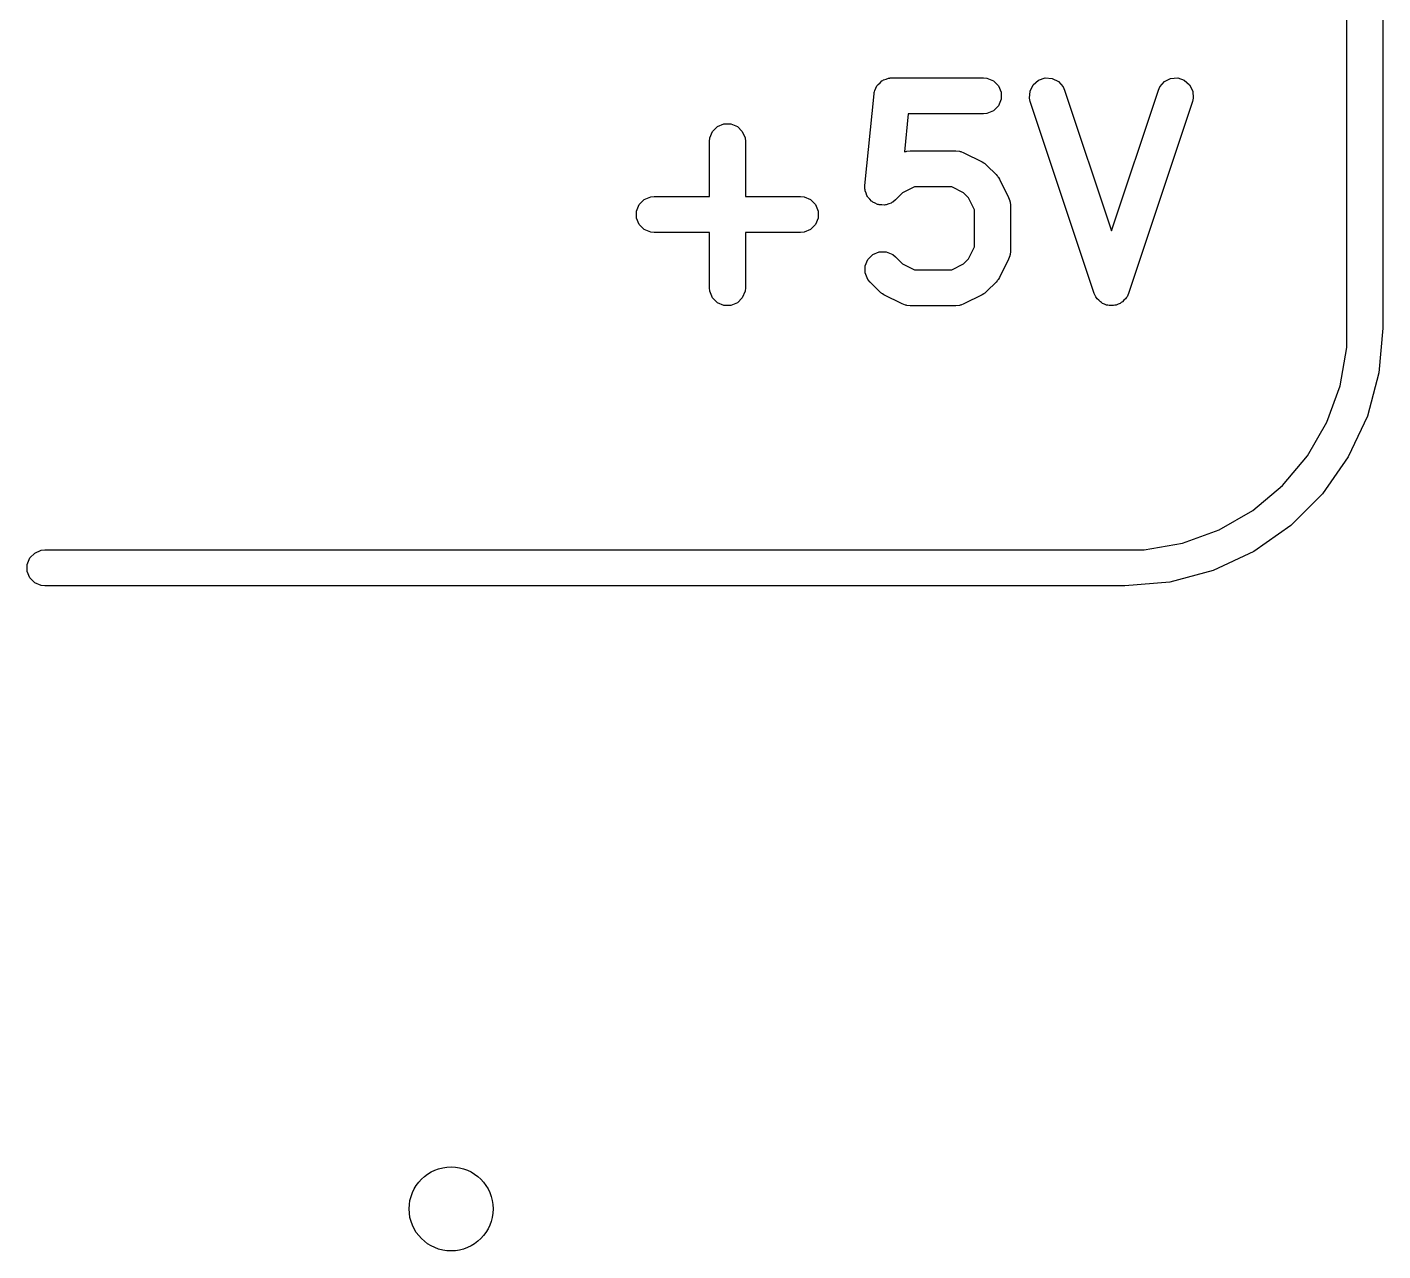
# Model space of a CAD drawing. Extents: x 4.96 to 6.62, y -4.14 to -2.94.
# Drawn here: x 4.9676 to 5.19, y -4.1376 to -3.9368 of the extents above; entities that cross this region are included whole.
import ezdxf

# ---------------------------------------------------------------- set-up
doc = ezdxf.new("R2010")
doc.units = 0
doc.header["$MEASUREMENT"] = 0
doc.layers.add('BLACK', color=7, linetype='CONTINUOUS')

msp = doc.modelspace()

# ---------------------------------------------------------------- linework, layer by layer
at = {"layer": 'BLACK', "linetype": 'CONTINUOUS'}
for p, q in [((5.18406, -3.98622), (5.18406, -3.6811)), ((5.18996, -3.6811), (5.18996, -3.98622)), ((5.10657, -3.94747), (5.10661, -3.94726)), ((5.10661, -3.94726), (5.10681, -3.94688)), ((5.10681, -3.94688), (5.10698, -3.94648)), ((5.10698, -3.94648), (5.10708, -3.94637)), ((5.10708, -3.94637), (5.10715, -3.94624)), ((5.10715, -3.94624), (5.10749, -3.94597)), ((5.10749, -3.94597), (5.10779, -3.94566)), ((5.10779, -3.94566), (5.10793, -3.94561)), ((5.10793, -3.94561), (5.10805, -3.94551)), ((5.10805, -3.94551), (5.10846, -3.94539)), ((5.10846, -3.94539), (5.10886, -3.94522)), ((5.10886, -3.94522), (5.10908, -3.9452)), ((5.10908, -3.9452), (5.10915, -3.94518)), ((5.10915, -3.94518), (5.10922, -3.94519)), ((5.10922, -3.94519), (5.10943, -3.94516)), ((5.10943, -3.94516), (5.12443, -3.94516)), ((5.12443, -3.94516), (5.12501, -3.94522)), ((5.12501, -3.94522), (5.12607, -3.94566)), ((5.12607, -3.94566), (5.12689, -3.94648)), ((5.12689, -3.94648), (5.12733, -3.94754)), ((5.13208, -3.94734), (5.1326, -3.94631)), ((5.1326, -3.94631), (5.13347, -3.94555)), ((5.13347, -3.94555), (5.13456, -3.94519)), ((5.13456, -3.94519), (5.13571, -3.94527)), ((5.13571, -3.94527), (5.13674, -3.94578)), ((5.13674, -3.94578), (5.1375, -3.94666)), ((5.1375, -3.94666), (5.13773, -3.94718)), ((5.13773, -3.94718), (5.14543, -3.97028)), ((5.14543, -3.97028), (5.15313, -3.94718)), ((5.15313, -3.94718), (5.15336, -3.94666)), ((5.15336, -3.94666), (5.15412, -3.94578)), ((5.15412, -3.94578), (5.15515, -3.94527)), ((5.15515, -3.94527), (5.1563, -3.94519)), ((5.1563, -3.94519), (5.15739, -3.94555)), ((5.15739, -3.94555), (5.15826, -3.94631)), ((5.15826, -3.94631), (5.15878, -3.94734)), ((5.105, -3.96282), (5.1065, -3.94782)), ((5.1065, -3.94782), (5.10654, -3.94761)), ((5.10654, -3.94754), (5.10657, -3.94747)), ((5.10654, -3.94761), (5.10654, -3.94754)), ((5.12733, -3.94869), (5.12689, -3.94976)), ((5.12733, -3.94754), (5.12733, -3.94869)), ((5.132, -3.94849), (5.13208, -3.94734)), ((5.13213, -3.94905), (5.132, -3.94849)), ((5.14263, -3.98055), (5.13213, -3.94905)), ((5.15873, -3.94905), (5.14823, -3.98055)), ((5.15886, -3.94849), (5.15873, -3.94905)), ((5.15878, -3.94734), (5.15886, -3.94849)), ((5.11211, -3.95107), (5.11148, -3.95733)), ((5.12443, -3.95107), (5.11211, -3.95107)), ((5.12501, -3.95101), (5.12443, -3.95107)), ((5.12607, -3.95057), (5.12501, -3.95101)), ((5.12689, -3.94976), (5.12607, -3.95057)), ((5.07954, -3.95504), (5.07998, -3.95398)), ((5.07998, -3.95398), (5.0808, -3.95316)), ((5.0808, -3.95316), (5.08186, -3.95272)), ((5.08186, -3.95272), (5.08301, -3.95272)), ((5.08301, -3.95272), (5.08408, -3.95316)), ((5.08408, -3.95316), (5.08489, -3.95398)), ((5.08489, -3.95398), (5.08533, -3.95504)), ((5.07949, -3.95562), (5.07954, -3.95504)), ((5.07949, -3.96466), (5.07949, -3.95562)), ((5.08533, -3.95504), (5.08539, -3.95562)), ((5.08539, -3.95562), (5.08539, -3.96466)), ((5.11148, -3.95733), (5.11165, -3.95727)), ((5.11165, -3.95727), (5.11176, -3.95726)), ((5.11176, -3.95726), (5.11186, -3.95722)), ((5.11186, -3.95722), (5.11243, -3.95716)), ((5.11243, -3.95716), (5.11993, -3.95716)), ((5.11993, -3.95716), (5.12051, -3.95722)), ((5.12051, -3.95722), (5.12061, -3.95726)), ((5.12061, -3.95726), (5.12071, -3.95727)), ((5.12071, -3.95727), (5.12125, -3.95747)), ((5.12125, -3.95747), (5.12425, -3.95897)), ((5.12425, -3.95897), (5.1245, -3.95913)), ((5.1245, -3.95913), (5.12457, -3.95916)), ((5.12457, -3.95916), (5.12465, -3.95923)), ((5.12465, -3.95923), (5.12474, -3.95928)), ((5.12474, -3.95928), (5.12479, -3.95934)), ((5.12479, -3.95934), (5.12502, -3.95953)), ((5.12502, -3.95953), (5.12652, -3.96103)), ((5.105, -3.9634), (5.105, -3.96282)), ((5.12652, -3.96103), (5.12671, -3.96125)), ((5.12671, -3.96125), (5.12677, -3.96131)), ((5.12677, -3.96131), (5.12682, -3.96139)), ((5.12682, -3.96139), (5.12689, -3.96148)), ((5.12689, -3.96148), (5.12692, -3.96155)), ((5.12692, -3.96155), (5.12707, -3.9618)), ((5.12707, -3.9618), (5.12857, -3.96479)), ((5.0688, -3.96516), (5.06986, -3.96472)), ((5.06986, -3.96472), (5.07044, -3.96466)), ((5.07044, -3.96466), (5.07949, -3.96466)), ((5.08539, -3.96466), (5.09444, -3.96466)), ((5.09444, -3.96466), (5.09501, -3.96472)), ((5.09501, -3.96472), (5.09608, -3.96516)), ((5.10504, -3.96354), (5.105, -3.9634)), ((5.10504, -3.96369), (5.10504, -3.96354)), ((5.1052, -3.96409), (5.10504, -3.96369)), ((5.10533, -3.9645), (5.1052, -3.96409)), ((5.10542, -3.96462), (5.10533, -3.9645)), ((5.10548, -3.96476), (5.10542, -3.96462)), ((5.10578, -3.96506), (5.10548, -3.96476)), ((5.10606, -3.9654), (5.10578, -3.96506)), ((5.11118, -3.96404), (5.11002, -3.9652)), ((5.11313, -3.96307), (5.11118, -3.96404)), ((5.11924, -3.96307), (5.11313, -3.96307)), ((5.12118, -3.96404), (5.11924, -3.96307)), ((5.12201, -3.96486), (5.12118, -3.96404)), ((5.12298, -3.96681), (5.12201, -3.96486)), ((5.12857, -3.96479), (5.12878, -3.96534)), ((5.06754, -3.96704), (5.06798, -3.96597)), ((5.06754, -3.96819), (5.06754, -3.96704)), ((5.06798, -3.96597), (5.0688, -3.96516)), ((5.09608, -3.96516), (5.09689, -3.96597)), ((5.09689, -3.96597), (5.09733, -3.96704)), ((5.09733, -3.96704), (5.09733, -3.96819)), ((5.10619, -3.96547), (5.10606, -3.9654)), ((5.10629, -3.96557), (5.10619, -3.96547)), ((5.10669, -3.96574), (5.10629, -3.96557)), ((5.10707, -3.96594), (5.10669, -3.96574)), ((5.10722, -3.96595), (5.10707, -3.96594)), ((5.10736, -3.96601), (5.10722, -3.96595)), ((5.10779, -3.96601), (5.10736, -3.96601)), ((5.10822, -3.96605), (5.10779, -3.96601)), ((5.10836, -3.96601), (5.10822, -3.96605)), ((5.10851, -3.96601), (5.10836, -3.96601)), ((5.10891, -3.96585), (5.10851, -3.96601)), ((5.10932, -3.96572), (5.10891, -3.96585)), ((5.10944, -3.96563), (5.10932, -3.96572)), ((5.10958, -3.96557), (5.10944, -3.96563)), ((5.11002, -3.9652), (5.10958, -3.96557)), ((5.12298, -3.97292), (5.12298, -3.96681)), ((5.12878, -3.96534), (5.12879, -3.96544)), ((5.12879, -3.96544), (5.12883, -3.96554)), ((5.12883, -3.96554), (5.12889, -3.96612)), ((5.12889, -3.96612), (5.12889, -3.97361)), ((5.06798, -3.96926), (5.06754, -3.96819)), ((5.0688, -3.97007), (5.06798, -3.96926)), ((5.09689, -3.96926), (5.09608, -3.97007)), ((5.09733, -3.96819), (5.09689, -3.96926)), ((5.06986, -3.97051), (5.0688, -3.97007)), ((5.07044, -3.97057), (5.06986, -3.97051)), ((5.07949, -3.97057), (5.07044, -3.97057)), ((5.07949, -3.97961), (5.07949, -3.97057)), ((5.09444, -3.97057), (5.08539, -3.97057)), ((5.08539, -3.97057), (5.08539, -3.97961)), ((5.09501, -3.97051), (5.09444, -3.97057)), ((5.09608, -3.97007), (5.09501, -3.97051)), ((5.10629, -3.97416), (5.10736, -3.97372)), ((5.10736, -3.97372), (5.10851, -3.97372)), ((5.10851, -3.97372), (5.10958, -3.97416)), ((5.12201, -3.97486), (5.12298, -3.97292)), ((5.12889, -3.97361), (5.12883, -3.97419)), ((5.10504, -3.97604), (5.10548, -3.97497)), ((5.10504, -3.97719), (5.10504, -3.97604)), ((5.10548, -3.97497), (5.10629, -3.97416)), ((5.10958, -3.97416), (5.11002, -3.97453)), ((5.11002, -3.97453), (5.11118, -3.97569)), ((5.11118, -3.97569), (5.11313, -3.97666)), ((5.11924, -3.97666), (5.12118, -3.97569)), ((5.12118, -3.97569), (5.12201, -3.97486)), ((5.12857, -3.97493), (5.12707, -3.97793)), ((5.12878, -3.97439), (5.12857, -3.97493)), ((5.12879, -3.97429), (5.12878, -3.97439)), ((5.12883, -3.97419), (5.12879, -3.97429)), ((5.10548, -3.97825), (5.10504, -3.97719)), ((5.10585, -3.9787), (5.10548, -3.97825)), ((5.11313, -3.97666), (5.11924, -3.97666)), ((5.12677, -3.97842), (5.12671, -3.97848)), ((5.12682, -3.97834), (5.12677, -3.97842)), ((5.12689, -3.97825), (5.12682, -3.97834)), ((5.12692, -3.97818), (5.12689, -3.97825)), ((5.12707, -3.97793), (5.12692, -3.97818)), ((5.07954, -3.98019), (5.07949, -3.97961)), ((5.07998, -3.98125), (5.07954, -3.98019)), ((5.08533, -3.98019), (5.08489, -3.98125)), ((5.08539, -3.97961), (5.08533, -3.98019)), ((5.10735, -3.9802), (5.10585, -3.9787)), ((5.10757, -3.98039), (5.10735, -3.9802)), ((5.10762, -3.98045), (5.10757, -3.98039)), ((5.10771, -3.9805), (5.10762, -3.98045)), ((5.10779, -3.98057), (5.10771, -3.9805)), ((5.10787, -3.9806), (5.10779, -3.98057)), ((5.10811, -3.98075), (5.10787, -3.9806)), ((5.1245, -3.9806), (5.12425, -3.98075)), ((5.12457, -3.98057), (5.1245, -3.9806)), ((5.12465, -3.9805), (5.12457, -3.98057)), ((5.12474, -3.98045), (5.12465, -3.9805)), ((5.12479, -3.98039), (5.12474, -3.98045)), ((5.12502, -3.9802), (5.12479, -3.98039)), ((5.12652, -3.9787), (5.12502, -3.9802)), ((5.12671, -3.97848), (5.12652, -3.9787)), ((5.14286, -3.98108), (5.14263, -3.98055)), ((5.14823, -3.98055), (5.148, -3.98108)), ((5.0808, -3.98207), (5.07998, -3.98125)), ((5.08186, -3.98251), (5.0808, -3.98207)), ((5.08301, -3.98251), (5.08186, -3.98251)), ((5.08408, -3.98207), (5.08301, -3.98251)), ((5.08489, -3.98125), (5.08408, -3.98207)), ((5.11111, -3.98225), (5.10811, -3.98075)), ((5.11165, -3.98246), (5.11111, -3.98225)), ((5.11176, -3.98247), (5.11165, -3.98246)), ((5.11186, -3.98251), (5.11176, -3.98247)), ((5.11243, -3.98257), (5.11186, -3.98251)), ((5.11993, -3.98257), (5.11243, -3.98257)), ((5.12051, -3.98251), (5.11993, -3.98257)), ((5.12061, -3.98247), (5.12051, -3.98251)), ((5.12071, -3.98246), (5.12061, -3.98247)), ((5.12125, -3.98225), (5.12071, -3.98246)), ((5.12425, -3.98075), (5.12125, -3.98225)), ((5.143, -3.98124), (5.14286, -3.98108)), ((5.1431, -3.98142), (5.143, -3.98124)), ((5.14338, -3.98167), (5.1431, -3.98142)), ((5.14362, -3.98195), (5.14338, -3.98167)), ((5.14381, -3.98204), (5.14362, -3.98195)), ((5.14397, -3.98218), (5.14381, -3.98204)), ((5.14432, -3.9823), (5.14397, -3.98218)), ((5.14465, -3.98246), (5.14432, -3.9823)), ((5.14486, -3.98248), (5.14465, -3.98246)), ((5.14506, -3.98254), (5.14486, -3.98248)), ((5.14543, -3.98252), (5.14506, -3.98254)), ((5.1458, -3.98254), (5.14543, -3.98252)), ((5.146, -3.98248), (5.1458, -3.98254)), ((5.14621, -3.98246), (5.146, -3.98248)), ((5.14654, -3.9823), (5.14621, -3.98246)), ((5.14689, -3.98218), (5.14654, -3.9823)), ((5.14705, -3.98204), (5.14689, -3.98218)), ((5.14724, -3.98195), (5.14705, -3.98204)), ((5.14748, -3.98167), (5.14724, -3.98195)), ((5.14776, -3.98142), (5.14748, -3.98167)), ((5.14786, -3.98124), (5.14776, -3.98142)), ((5.148, -3.98108), (5.14786, -3.98124)), ((5.18406, -3.98941), (5.18406, -3.98622)), ((5.18996, -3.98622), (5.18932, -3.99357)), ((5.18295, -3.99568), (5.18406, -3.98941)), ((5.18932, -3.99357), (5.18741, -4.0007)), ((5.18077, -4.00167), (5.18295, -3.99568)), ((5.17758, -4.00719), (5.18077, -4.00167)), ((5.18741, -4.0007), (5.18429, -4.00738)), ((5.17349, -4.01207), (5.17758, -4.00719)), ((5.18429, -4.00738), (5.18006, -4.01343)), ((5.16861, -4.01617), (5.17349, -4.01207)), ((5.18006, -4.01343), (5.17484, -4.01864)), ((5.16309, -4.01935), (5.16861, -4.01617)), ((5.1571, -4.02153), (5.16309, -4.01935)), ((5.17484, -4.01864), (5.1688, -4.02287)), ((4.96883, -4.02314), (4.9699, -4.02269)), ((4.9699, -4.02269), (4.97047, -4.02264)), ((4.97047, -4.02264), (5.14764, -4.02264)), ((5.14764, -4.02264), (5.15082, -4.02264)), ((5.15082, -4.02264), (5.1571, -4.02153)), ((5.1688, -4.02287), (5.16211, -4.02599)), ((4.96758, -4.02501), (4.96802, -4.02395)), ((4.96758, -4.02617), (4.96758, -4.02501)), ((4.96802, -4.02395), (4.96883, -4.02314)), ((4.96802, -4.02723), (4.96758, -4.02617)), ((4.96883, -4.02805), (4.96802, -4.02723)), ((5.16211, -4.02599), (5.15499, -4.0279)), ((4.9699, -4.02849), (4.96883, -4.02805)), ((4.97047, -4.02854), (4.9699, -4.02849)), ((5.14764, -4.02854), (4.97047, -4.02854)), ((5.15499, -4.0279), (5.14764, -4.02854))]:
    msp.add_line(p, q, dxfattribs=at)
at = {"layer": 'BLACK'}
msp.add_circle((5.03713, -4.13075), 0.00689, dxfattribs=at)
msp.add_circle((5.03713, -4.13075), 0.00689, dxfattribs=at)

doc.saveas('drawing.dxf')
